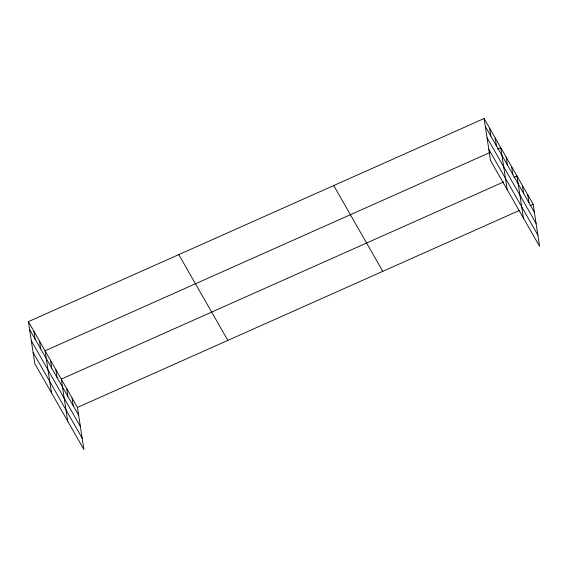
<?xml version="1.0" encoding="UTF-8"?>
<svg xmlns="http://www.w3.org/2000/svg" width="568" height="568" viewBox="0 0 568 568"><rect width="100%" height="100%" fill="white"/><g stroke="black" fill="none" stroke-linecap="round" stroke-linejoin="round"><path stroke-width="0.85" d="M28.4 321.644L77.468 407.426L83.901 449.48L34.833 363.697L28.4 321.644L484.099 118.52L533.167 204.302L539.6 246.356L490.532 160.574L484.099 118.52M489.815 152.572L45.085 350.811L51.518 392.864M497.646 149.079L500.777 147.687L507.217 189.74M503.66 181.93L61.273 379.119L67.713 421.172M513.841 177.393L516.972 175.995L523.405 218.048M77.468 407.426L519.067 210.586M530.029 205.701L533.167 204.302M485.299 126.38L534.367 212.162M487.024 137.662L536.093 223.444M488.807 149.285L537.875 235.074M333.714 185.551L382.782 271.334M178.778 254.613L227.846 340.395M29.6 329.504L78.668 415.286M31.332 340.786L80.4 426.575M33.107 352.416L82.175 438.198M527.764 194.867L528.971 202.726M522.368 185.431L523.575 193.29M511.576 166.559L512.776 174.419M506.18 157.123L507.38 164.983M495.218 137.96L496.425 145.82M489.659 128.24L490.858 136.1M72.072 397.99L73.272 405.85M66.676 388.555L67.876 396.414M55.877 369.683L57.084 377.542M50.481 360.247L51.681 368.107M39.519 341.091L40.726 348.951M33.959 331.364L35.166 339.224"/></g></svg>
